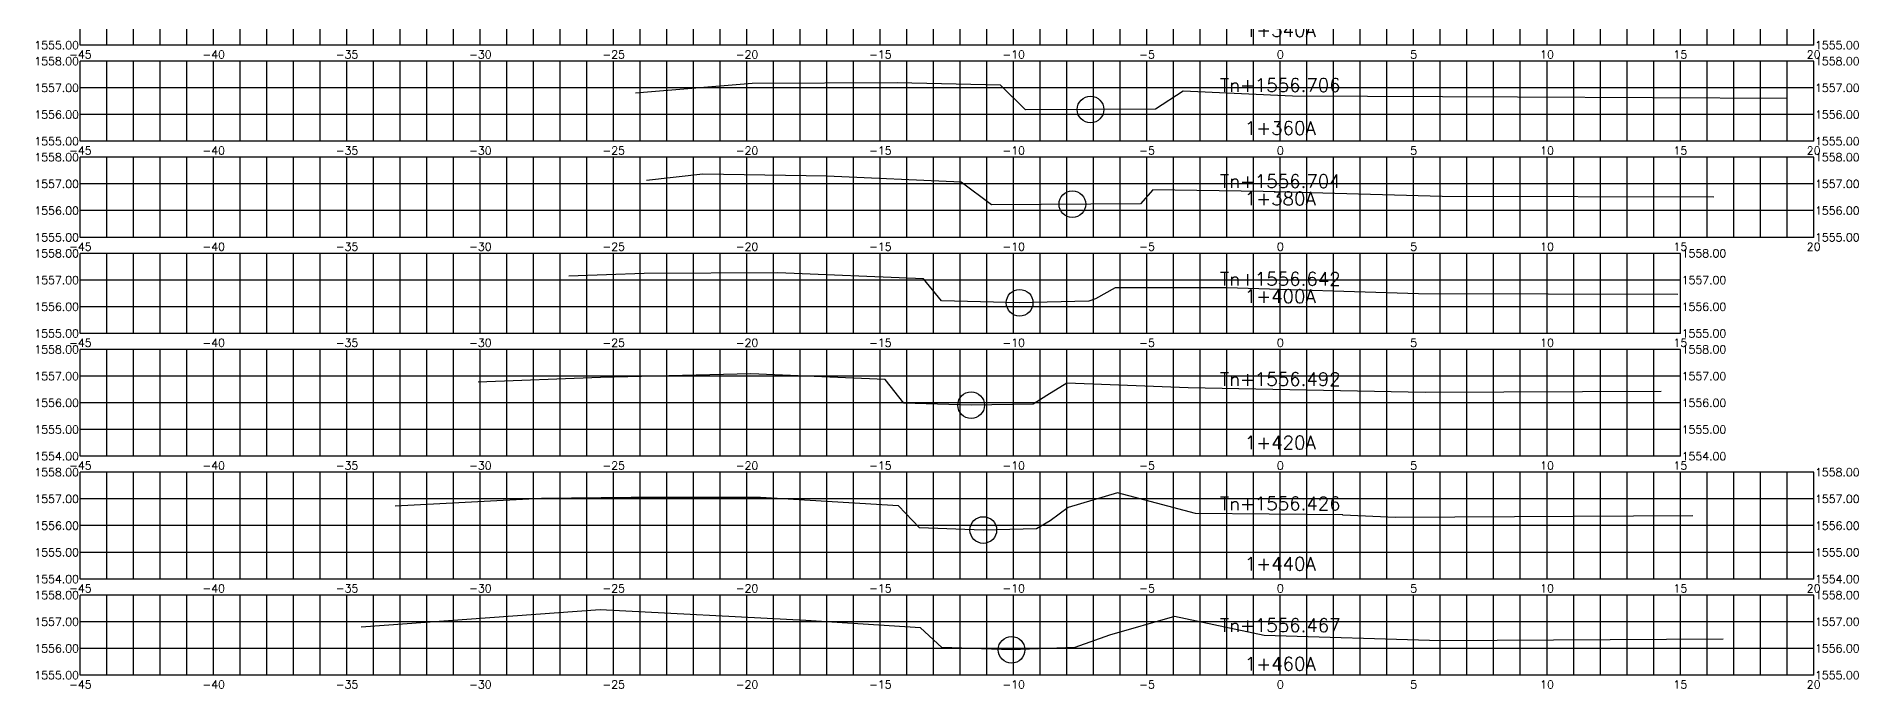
# Model space of a CAD drawing. Header units: millimetres. Extents: x 785301 to 786252, y 2209397 to 2211121.
# Drawn here: x 785822 to 785890.3, y 2211049.7 to 2211074.2 of the extents above; entities that cross this region are included whole.
import ezdxf
from ezdxf.enums import TextEntityAlignment as Align

# ---------------------------------------------------------------- set-up
doc = ezdxf.new("R2010")
doc.units = ezdxf.units.MM
doc.layers.add('RETICULA', color=2, linetype='Continuous')
doc.layers.add('TN', color=3, linetype='Continuous')
doc.styles.add('ROMANS', font='ROMANS.shx', dxfattribs={"width": 0.75})

# ---------------------------------------------------------------- blocks, each defined once
blk = doc.blocks.new('1-340A')
at = {"layer": 'RETICULA', "color": 2}
for p, q in [((20, 1558), (-45, 1558)), ((-45, 1555), (-45, 1558)), ((-44, 1555), (-44, 1558)), ((-43, 1555), (-43, 1558)), ((-42, 1555), (-42, 1558)), ((-41, 1555), (-41, 1558)), ((-40, 1555), (-40, 1558)), ((-40, 1555), (-40, 1558)), ((-39, 1555), (-39, 1558)), ((-38, 1555), (-38, 1558)), ((-37, 1555), (-37, 1558)), ((-36, 1555), (-36, 1558)), ((-35, 1555), (-35, 1558)), ((-35, 1555), (-35, 1558)), ((-34, 1555), (-34, 1558)), ((-33, 1555), (-33, 1558)), ((-32, 1555), (-32, 1558)), ((-31, 1555), (-31, 1558)), ((-30, 1555), (-30, 1558)), ((-30, 1555), (-30, 1558)), ((-29, 1555), (-29, 1558)), ((-28, 1555), (-28, 1558)), ((-27, 1555), (-27, 1558)), ((-26, 1555), (-26, 1558)), ((-25, 1555), (-25, 1558)), ((-25, 1555), (-25, 1558)), ((-24, 1555), (-24, 1558)), ((-23, 1555), (-23, 1558)), ((-22, 1555), (-22, 1558)), ((-21, 1555), (-21, 1558)), ((-20, 1555), (-20, 1558)), ((-20, 1555), (-20, 1558)), ((-19, 1555), (-19, 1558)), ((-18, 1555), (-18, 1558)), ((-17, 1555), (-17, 1558)), ((-16, 1555), (-16, 1558)), ((-15, 1555), (-15, 1558)), ((-15, 1555), (-15, 1558)), ((-14, 1555), (-14, 1558)), ((-13, 1555), (-13, 1558)), ((-12, 1555), (-12, 1558)), ((-11, 1555), (-11, 1558)), ((-10, 1555), (-10, 1558)), ((-10, 1555), (-10, 1558)), ((-9, 1555), (-9, 1558)), ((-8, 1555), (-8, 1558)), ((-7, 1555), (-7, 1558)), ((-6, 1555), (-6, 1558)), ((-5, 1555), (-5, 1558)), ((-5, 1555), (-5, 1558)), ((-4, 1555), (-4, 1558)), ((-3, 1555), (-3, 1558)), ((-2, 1555), (-2, 1558)), ((-1, 1555), (-1, 1558)), ((0, 1555), (0, 1558)), ((0, 1555), (0, 1558)), ((1, 1555), (1, 1558)), ((2, 1555), (2, 1558)), ((3, 1555), (3, 1558)), ((4, 1555), (4, 1558)), ((5, 1555), (5, 1558)), ((5, 1555), (5, 1558)), ((6, 1555), (6, 1558)), ((7, 1555), (7, 1558)), ((8, 1555), (8, 1558)), ((9, 1555), (9, 1558)), ((10, 1555), (10, 1558)), ((10, 1555), (10, 1558)), ((11, 1555), (11, 1558)), ((12, 1555), (12, 1558)), ((13, 1555), (13, 1558)), ((14, 1555), (14, 1558)), ((15, 1555), (15, 1558)), ((15, 1555), (15, 1558)), ((16, 1555), (16, 1558)), ((17, 1555), (17, 1558)), ((18, 1555), (18, 1558)), ((19, 1555), (19, 1558)), ((20, 1555), (20, 1558)), ((20, 1557), (-45, 1557)), ((20, 1556), (-45, 1556)), ((20, 1555), (-45, 1555))]:
    blk.add_line(p, q, dxfattribs=at)
at = {"layer": 'TN', "color": 4}
blk.add_lwpolyline([(19.884, 1556.649), (10.333, 1556.688), (3.158, 1556.718), (-2.917, 1556.865), (-3.842, 1556.419), (-4.231, 1556.23), (-8.733, 1556.233), (-9.634, 1557.068), (-13.265, 1557.184), (-18.806, 1557.115), (-23.022, 1556.771)], dxfattribs=at)
at = {"layer": 'TN'}
blk.add_circle((-6.482, 1556.231), 0.5, dxfattribs=at)
at = {"layer": 'RETICULA', "color": 6, "style": 'ROMANS'}
for s, p in [('1558.00', (-45.05, 1558)), ('1557.00', (-45.05, 1557)), ('1556.00', (-45.05, 1556)), ('1555.00', (-45.05, 1555))]:
    blk.add_text(s, height=0.3, dxfattribs=at).set_placement(p, align=Align.MIDDLE_RIGHT)
for s, p in [('1558.00', (20.05, 1558)), ('1557.00', (20.05, 1557)), ('1556.00', (20.05, 1556)), ('1555.00', (20.05, 1555))]:
    blk.add_text(s, height=0.3, dxfattribs=at).set_placement(p, align=Align.MIDDLE_LEFT)
for s, p in [('-45', (-45, 1554.8)), ('-40', (-40, 1554.8)), ('-35', (-35, 1554.8)), ('-30', (-30, 1554.8)), ('-25', (-25, 1554.8)), ('-20', (-20, 1554.8)), ('-15', (-15, 1554.8)), ('-10', (-10, 1554.8)), ('-5', (-5, 1554.8)), ('0', (0, 1554.8)), ('5', (5, 1554.8)), ('10', (10, 1554.8)), ('15', (15, 1554.8)), ('20', (20, 1554.8))]:
    blk.add_text(s, height=0.3, dxfattribs=at).set_placement(p, align=Align.TOP_CENTER)
at = {"layer": 'TN', "color": 7, "style": 'ROMANS'}
blk.add_text('Tn+1556.794', height=0.5, dxfattribs=at).set_placement((0, 1556.794), align=Align.BOTTOM_CENTER)
blk.add_text('1+340A', height=0.5, dxfattribs=at).set_placement((0, 1555.817), align=Align.TOP_CENTER)
blk = doc.blocks.new('1-360A')
at = {"layer": 'RETICULA', "color": 2}
for p, q in [((20, 1558), (-45, 1558)), ((-45, 1555), (-45, 1558)), ((-44, 1555), (-44, 1558)), ((-43, 1555), (-43, 1558)), ((-42, 1555), (-42, 1558)), ((-41, 1555), (-41, 1558)), ((-40, 1555), (-40, 1558)), ((-40, 1555), (-40, 1558)), ((-39, 1555), (-39, 1558)), ((-38, 1555), (-38, 1558)), ((-37, 1555), (-37, 1558)), ((-36, 1555), (-36, 1558)), ((-35, 1555), (-35, 1558)), ((-35, 1555), (-35, 1558)), ((-34, 1555), (-34, 1558)), ((-33, 1555), (-33, 1558)), ((-32, 1555), (-32, 1558)), ((-31, 1555), (-31, 1558)), ((-30, 1555), (-30, 1558)), ((-30, 1555), (-30, 1558)), ((-29, 1555), (-29, 1558)), ((-28, 1555), (-28, 1558)), ((-27, 1555), (-27, 1558)), ((-26, 1555), (-26, 1558)), ((-25, 1555), (-25, 1558)), ((-25, 1555), (-25, 1558)), ((-24, 1555), (-24, 1558)), ((-23, 1555), (-23, 1558)), ((-22, 1555), (-22, 1558)), ((-21, 1555), (-21, 1558)), ((-20, 1555), (-20, 1558)), ((-20, 1555), (-20, 1558)), ((-19, 1555), (-19, 1558)), ((-18, 1555), (-18, 1558)), ((-17, 1555), (-17, 1558)), ((-16, 1555), (-16, 1558)), ((-15, 1555), (-15, 1558)), ((-15, 1555), (-15, 1558)), ((-14, 1555), (-14, 1558)), ((-13, 1555), (-13, 1558)), ((-12, 1555), (-12, 1558)), ((-11, 1555), (-11, 1558)), ((-10, 1555), (-10, 1558)), ((-10, 1555), (-10, 1558)), ((-9, 1555), (-9, 1558)), ((-8, 1555), (-8, 1558)), ((-7, 1555), (-7, 1558)), ((-6, 1555), (-6, 1558)), ((-5, 1555), (-5, 1558)), ((-5, 1555), (-5, 1558)), ((-4, 1555), (-4, 1558)), ((-3, 1555), (-3, 1558)), ((-2, 1555), (-2, 1558)), ((-1, 1555), (-1, 1558)), ((0, 1555), (0, 1558)), ((0, 1555), (0, 1558)), ((1, 1555), (1, 1558)), ((2, 1555), (2, 1558)), ((3, 1555), (3, 1558)), ((4, 1555), (4, 1558)), ((5, 1555), (5, 1558)), ((5, 1555), (5, 1558)), ((6, 1555), (6, 1558)), ((7, 1555), (7, 1558)), ((8, 1555), (8, 1558)), ((9, 1555), (9, 1558)), ((10, 1555), (10, 1558)), ((10, 1555), (10, 1558)), ((11, 1555), (11, 1558)), ((12, 1555), (12, 1558)), ((13, 1555), (13, 1558)), ((14, 1555), (14, 1558)), ((15, 1555), (15, 1558)), ((15, 1555), (15, 1558)), ((16, 1555), (16, 1558)), ((17, 1555), (17, 1558)), ((18, 1555), (18, 1558)), ((19, 1555), (19, 1558)), ((20, 1555), (20, 1558)), ((20, 1557), (-45, 1557)), ((20, 1556), (-45, 1556)), ((20, 1555), (-45, 1555))]:
    blk.add_line(p, q, dxfattribs=at)
at = {"layer": 'TN', "color": 4}
blk.add_lwpolyline([(19.02, 1556.599), (8.89, 1556.653), (0.461, 1556.684), (-3.648, 1556.88), (-4.676, 1556.197), (-9.556, 1556.18), (-10.488, 1557.097), (-14.368, 1557.194), (-19.806, 1557.163), (-24.178, 1556.799)], dxfattribs=at)
at = {"layer": 'TN'}
blk.add_circle((-7.116, 1556.189), 0.5, dxfattribs=at)
at = {"layer": 'RETICULA', "color": 6, "style": 'ROMANS'}
for s, p in [('1558.00', (-45.05, 1558)), ('1557.00', (-45.05, 1557)), ('1556.00', (-45.05, 1556)), ('1555.00', (-45.05, 1555))]:
    blk.add_text(s, height=0.3, dxfattribs=at).set_placement(p, align=Align.MIDDLE_RIGHT)
for s, p in [('1558.00', (20.05, 1558)), ('1557.00', (20.05, 1557)), ('1556.00', (20.05, 1556)), ('1555.00', (20.05, 1555))]:
    blk.add_text(s, height=0.3, dxfattribs=at).set_placement(p, align=Align.MIDDLE_LEFT)
for s, p in [('-45', (-45, 1554.8)), ('-40', (-40, 1554.8)), ('-35', (-35, 1554.8)), ('-30', (-30, 1554.8)), ('-25', (-25, 1554.8)), ('-20', (-20, 1554.8)), ('-15', (-15, 1554.8)), ('-10', (-10, 1554.8)), ('-5', (-5, 1554.8)), ('0', (0, 1554.8)), ('5', (5, 1554.8)), ('10', (10, 1554.8)), ('15', (15, 1554.8)), ('20', (20, 1554.8))]:
    blk.add_text(s, height=0.3, dxfattribs=at).set_placement(p, align=Align.TOP_CENTER)
at = {"layer": 'TN', "color": 7, "style": 'ROMANS'}
blk.add_text('Tn+1556.706', height=0.5, dxfattribs=at).set_placement((0, 1556.706), align=Align.BOTTOM_CENTER)
blk.add_text('1+360A', height=0.5, dxfattribs=at).set_placement((0, 1555.745), align=Align.TOP_CENTER)
blk = doc.blocks.new('1-380A')
at = {"layer": 'RETICULA', "color": 2}
for p, q in [((20, 1558), (-45, 1558)), ((-45, 1555), (-45, 1558)), ((-44, 1555), (-44, 1558)), ((-43, 1555), (-43, 1558)), ((-42, 1555), (-42, 1558)), ((-41, 1555), (-41, 1558)), ((-40, 1555), (-40, 1558)), ((-40, 1555), (-40, 1558)), ((-39, 1555), (-39, 1558)), ((-38, 1555), (-38, 1558)), ((-37, 1555), (-37, 1558)), ((-36, 1555), (-36, 1558)), ((-35, 1555), (-35, 1558)), ((-35, 1555), (-35, 1558)), ((-34, 1555), (-34, 1558)), ((-33, 1555), (-33, 1558)), ((-32, 1555), (-32, 1558)), ((-31, 1555), (-31, 1558)), ((-30, 1555), (-30, 1558)), ((-30, 1555), (-30, 1558)), ((-29, 1555), (-29, 1558)), ((-28, 1555), (-28, 1558)), ((-27, 1555), (-27, 1558)), ((-26, 1555), (-26, 1558)), ((-25, 1555), (-25, 1558)), ((-25, 1555), (-25, 1558)), ((-24, 1555), (-24, 1558)), ((-23, 1555), (-23, 1558)), ((-22, 1555), (-22, 1558)), ((-21, 1555), (-21, 1558)), ((-20, 1555), (-20, 1558)), ((-20, 1555), (-20, 1558)), ((-19, 1555), (-19, 1558)), ((-18, 1555), (-18, 1558)), ((-17, 1555), (-17, 1558)), ((-16, 1555), (-16, 1558)), ((-15, 1555), (-15, 1558)), ((-15, 1555), (-15, 1558)), ((-14, 1555), (-14, 1558)), ((-13, 1555), (-13, 1558)), ((-12, 1555), (-12, 1558)), ((-11, 1555), (-11, 1558)), ((-10, 1555), (-10, 1558)), ((-10, 1555), (-10, 1558)), ((-9, 1555), (-9, 1558)), ((-8, 1555), (-8, 1558)), ((-7, 1555), (-7, 1558)), ((-6, 1555), (-6, 1558)), ((-5, 1555), (-5, 1558)), ((-5, 1555), (-5, 1558)), ((-4, 1555), (-4, 1558)), ((-3, 1555), (-3, 1558)), ((-2, 1555), (-2, 1558)), ((-1, 1555), (-1, 1558)), ((0, 1555), (0, 1558)), ((0, 1555), (0, 1558)), ((1, 1555), (1, 1558)), ((2, 1555), (2, 1558)), ((3, 1555), (3, 1558)), ((4, 1555), (4, 1558)), ((5, 1555), (5, 1558)), ((5, 1555), (5, 1558)), ((6, 1555), (6, 1558)), ((7, 1555), (7, 1558)), ((8, 1555), (8, 1558)), ((9, 1555), (9, 1558)), ((10, 1555), (10, 1558)), ((10, 1555), (10, 1558)), ((11, 1555), (11, 1558)), ((12, 1555), (12, 1558)), ((13, 1555), (13, 1558)), ((14, 1555), (14, 1558)), ((15, 1555), (15, 1558)), ((15, 1555), (15, 1558)), ((16, 1555), (16, 1558)), ((17, 1555), (17, 1558)), ((18, 1555), (18, 1558)), ((19, 1555), (19, 1558)), ((20, 1555), (20, 1558)), ((20, 1557), (-45, 1557)), ((20, 1556), (-45, 1556)), ((20, 1555), (-45, 1555))]:
    blk.add_line(p, q, dxfattribs=at)
at = {"layer": 'TN', "color": 4}
blk.add_lwpolyline([(16.254, 1556.503), (6.075, 1556.53), (-0.646, 1556.723), (-4.786, 1556.785), (-5.245, 1556.259), (-10.825, 1556.224), (-11.964, 1557.065), (-17.011, 1557.298), (-21.653, 1557.371), (-23.765, 1557.131)], dxfattribs=at)
at = {"layer": 'TN'}
blk.add_circle((-7.799, 1556.243), 0.5, dxfattribs=at)
at = {"layer": 'RETICULA', "color": 6, "style": 'ROMANS'}
for s, p in [('1558.00', (-45.05, 1558)), ('1557.00', (-45.05, 1557)), ('1556.00', (-45.05, 1556)), ('1555.00', (-45.05, 1555))]:
    blk.add_text(s, height=0.3, dxfattribs=at).set_placement(p, align=Align.MIDDLE_RIGHT)
for s, p in [('1558.00', (20.05, 1558)), ('1557.00', (20.05, 1557)), ('1556.00', (20.05, 1556)), ('1555.00', (20.05, 1555))]:
    blk.add_text(s, height=0.3, dxfattribs=at).set_placement(p, align=Align.MIDDLE_LEFT)
for s, p in [('-45', (-45, 1554.8)), ('-40', (-40, 1554.8)), ('-35', (-35, 1554.8)), ('-30', (-30, 1554.8)), ('-25', (-25, 1554.8)), ('-20', (-20, 1554.8)), ('-15', (-15, 1554.8)), ('-10', (-10, 1554.8)), ('-5', (-5, 1554.8)), ('0', (0, 1554.8)), ('5', (5, 1554.8)), ('10', (10, 1554.8)), ('15', (15, 1554.8)), ('20', (20, 1554.8))]:
    blk.add_text(s, height=0.3, dxfattribs=at).set_placement(p, align=Align.TOP_CENTER)
at = {"layer": 'TN', "color": 7, "style": 'ROMANS'}
blk.add_text('Tn+1556.704', height=0.5, dxfattribs=at).set_placement((0, 1556.704), align=Align.BOTTOM_CENTER)
blk.add_text('1+380A', height=0.5, dxfattribs=at).set_placement((0, 1556.704), align=Align.TOP_CENTER)
blk = doc.blocks.new('1-400A')
at = {"layer": 'RETICULA', "color": 2}
for p, q in [((15, 1558), (-45, 1558)), ((-45, 1555), (-45, 1558)), ((-44, 1555), (-44, 1558)), ((-43, 1555), (-43, 1558)), ((-42, 1555), (-42, 1558)), ((-41, 1555), (-41, 1558)), ((-40, 1555), (-40, 1558)), ((-40, 1555), (-40, 1558)), ((-39, 1555), (-39, 1558)), ((-38, 1555), (-38, 1558)), ((-37, 1555), (-37, 1558)), ((-36, 1555), (-36, 1558)), ((-35, 1555), (-35, 1558)), ((-35, 1555), (-35, 1558)), ((-34, 1555), (-34, 1558)), ((-33, 1555), (-33, 1558)), ((-32, 1555), (-32, 1558)), ((-31, 1555), (-31, 1558)), ((-30, 1555), (-30, 1558)), ((-30, 1555), (-30, 1558)), ((-29, 1555), (-29, 1558)), ((-28, 1555), (-28, 1558)), ((-27, 1555), (-27, 1558)), ((-26, 1555), (-26, 1558)), ((-25, 1555), (-25, 1558)), ((-25, 1555), (-25, 1558)), ((-24, 1555), (-24, 1558)), ((-23, 1555), (-23, 1558)), ((-22, 1555), (-22, 1558)), ((-21, 1555), (-21, 1558)), ((-20, 1555), (-20, 1558)), ((-20, 1555), (-20, 1558)), ((-19, 1555), (-19, 1558)), ((-18, 1555), (-18, 1558)), ((-17, 1555), (-17, 1558)), ((-16, 1555), (-16, 1558)), ((-15, 1555), (-15, 1558)), ((-15, 1555), (-15, 1558)), ((-14, 1555), (-14, 1558)), ((-13, 1555), (-13, 1558)), ((-12, 1555), (-12, 1558)), ((-11, 1555), (-11, 1558)), ((-10, 1555), (-10, 1558)), ((-10, 1555), (-10, 1558)), ((-9, 1555), (-9, 1558)), ((-8, 1555), (-8, 1558)), ((-7, 1555), (-7, 1558)), ((-6, 1555), (-6, 1558)), ((-5, 1555), (-5, 1558)), ((-5, 1555), (-5, 1558)), ((-4, 1555), (-4, 1558)), ((-3, 1555), (-3, 1558)), ((-2, 1555), (-2, 1558)), ((-1, 1555), (-1, 1558)), ((0, 1555), (0, 1558)), ((0, 1555), (0, 1558)), ((1, 1555), (1, 1558)), ((2, 1555), (2, 1558)), ((3, 1555), (3, 1558)), ((4, 1555), (4, 1558)), ((5, 1555), (5, 1558)), ((5, 1555), (5, 1558)), ((6, 1555), (6, 1558)), ((7, 1555), (7, 1558)), ((8, 1555), (8, 1558)), ((9, 1555), (9, 1558)), ((10, 1555), (10, 1558)), ((10, 1555), (10, 1558)), ((11, 1555), (11, 1558)), ((12, 1555), (12, 1558)), ((13, 1555), (13, 1558)), ((14, 1555), (14, 1558)), ((15, 1555), (15, 1558)), ((15, 1557), (-45, 1557)), ((15, 1556), (-45, 1556)), ((15, 1555), (-45, 1555))]:
    blk.add_line(p, q, dxfattribs=at)
at = {"layer": 'TN', "color": 4}
blk.add_lwpolyline([(14.907, 1556.462), (5.181, 1556.479), (-2.005, 1556.705), (-6.196, 1556.708), (-6.926, 1556.296), (-7.185, 1556.204), (-9.776, 1556.15), (-12.706, 1556.225), (-13.378, 1557.05), (-18.848, 1557.269), (-23.859, 1557.247), (-26.682, 1557.151)], dxfattribs=at)
at = {"layer": 'TN'}
blk.add_circle((-9.776, 1556.15), 0.5, dxfattribs=at)
at = {"layer": 'RETICULA', "color": 6, "style": 'ROMANS'}
for s, p in [('1558.00', (-45.05, 1558)), ('1557.00', (-45.05, 1557)), ('1556.00', (-45.05, 1556)), ('1555.00', (-45.05, 1555))]:
    blk.add_text(s, height=0.3, dxfattribs=at).set_placement(p, align=Align.MIDDLE_RIGHT)
for s, p in [('1558.00', (15.05, 1558)), ('1557.00', (15.05, 1557)), ('1556.00', (15.05, 1556)), ('1555.00', (15.05, 1555))]:
    blk.add_text(s, height=0.3, dxfattribs=at).set_placement(p, align=Align.MIDDLE_LEFT)
for s, p in [('-45', (-45, 1554.8)), ('-40', (-40, 1554.8)), ('-35', (-35, 1554.8)), ('-30', (-30, 1554.8)), ('-25', (-25, 1554.8)), ('-20', (-20, 1554.8)), ('-15', (-15, 1554.8)), ('-10', (-10, 1554.8)), ('-5', (-5, 1554.8)), ('0', (0, 1554.8)), ('5', (5, 1554.8)), ('10', (10, 1554.8)), ('15', (15, 1554.8))]:
    blk.add_text(s, height=0.3, dxfattribs=at).set_placement(p, align=Align.TOP_CENTER)
at = {"layer": 'TN', "color": 7, "style": 'ROMANS'}
blk.add_text('Tn+1556.642', height=0.5, dxfattribs=at).set_placement((0, 1556.642), align=Align.BOTTOM_CENTER)
blk.add_text('1+400A', height=0.5, dxfattribs=at).set_placement((0, 1556.642), align=Align.TOP_CENTER)
blk = doc.blocks.new('1-420A')
at = {"layer": 'RETICULA', "color": 2}
for p, q in [((15, 1558), (-45, 1558)), ((-45, 1554), (-45, 1558)), ((-44, 1554), (-44, 1558)), ((-43, 1554), (-43, 1558)), ((-42, 1554), (-42, 1558)), ((-41, 1554), (-41, 1558)), ((-40, 1554), (-40, 1558)), ((-40, 1554), (-40, 1558)), ((-39, 1554), (-39, 1558)), ((-38, 1554), (-38, 1558)), ((-37, 1554), (-37, 1558)), ((-36, 1554), (-36, 1558)), ((-35, 1554), (-35, 1558)), ((-35, 1554), (-35, 1558)), ((-34, 1554), (-34, 1558)), ((-33, 1554), (-33, 1558)), ((-32, 1554), (-32, 1558)), ((-31, 1554), (-31, 1558)), ((-30, 1554), (-30, 1558)), ((-30, 1554), (-30, 1558)), ((-29, 1554), (-29, 1558)), ((-28, 1554), (-28, 1558)), ((-27, 1554), (-27, 1558)), ((-26, 1554), (-26, 1558)), ((-25, 1554), (-25, 1558)), ((-25, 1554), (-25, 1558)), ((-24, 1554), (-24, 1558)), ((-23, 1554), (-23, 1558)), ((-22, 1554), (-22, 1558)), ((-21, 1554), (-21, 1558)), ((-20, 1554), (-20, 1558)), ((-20, 1554), (-20, 1558)), ((-19, 1554), (-19, 1558)), ((-18, 1554), (-18, 1558)), ((-17, 1554), (-17, 1558)), ((-16, 1554), (-16, 1558)), ((-15, 1554), (-15, 1558)), ((-15, 1554), (-15, 1558)), ((-14, 1554), (-14, 1558)), ((-13, 1554), (-13, 1558)), ((-12, 1554), (-12, 1558)), ((-11, 1554), (-11, 1558)), ((-10, 1554), (-10, 1558)), ((-10, 1554), (-10, 1558)), ((-9, 1554), (-9, 1558)), ((-8, 1554), (-8, 1558)), ((-7, 1554), (-7, 1558)), ((-6, 1554), (-6, 1558)), ((-5, 1554), (-5, 1558)), ((-5, 1554), (-5, 1558)), ((-4, 1554), (-4, 1558)), ((-3, 1554), (-3, 1558)), ((-2, 1554), (-2, 1558)), ((-1, 1554), (-1, 1558)), ((0, 1554), (0, 1558)), ((0, 1554), (0, 1558)), ((1, 1554), (1, 1558)), ((2, 1554), (2, 1558)), ((3, 1554), (3, 1558)), ((4, 1554), (4, 1558)), ((5, 1554), (5, 1558)), ((5, 1554), (5, 1558)), ((6, 1554), (6, 1558)), ((7, 1554), (7, 1558)), ((8, 1554), (8, 1558)), ((9, 1554), (9, 1558)), ((10, 1554), (10, 1558)), ((10, 1554), (10, 1558)), ((11, 1554), (11, 1558)), ((12, 1554), (12, 1558)), ((13, 1554), (13, 1558)), ((14, 1554), (14, 1558)), ((15, 1554), (15, 1558)), ((15, 1557), (-45, 1557)), ((15, 1556), (-45, 1556)), ((15, 1555), (-45, 1555)), ((15, 1554), (-45, 1554))]:
    blk.add_line(p, q, dxfattribs=at)
at = {"layer": 'TN', "color": 4}
blk.add_lwpolyline([(14.283, 1556.426), (5.427, 1556.387), (-3.462, 1556.559), (-8.007, 1556.736), (-8.758, 1556.272), (-9.269, 1555.952), (-11.596, 1555.913), (-14.112, 1555.985), (-14.814, 1556.871), (-19.855, 1557.089), (-25.493, 1556.952), (-30.086, 1556.779)], dxfattribs=at)
at = {"layer": 'TN'}
blk.add_circle((-11.596, 1555.913), 0.5, dxfattribs=at)
at = {"layer": 'RETICULA', "color": 6, "style": 'ROMANS'}
for s, p in [('1558.00', (-45.05, 1558)), ('1557.00', (-45.05, 1557)), ('1556.00', (-45.05, 1556)), ('1555.00', (-45.05, 1555)), ('1554.00', (-45.05, 1554))]:
    blk.add_text(s, height=0.3, dxfattribs=at).set_placement(p, align=Align.MIDDLE_RIGHT)
for s, p in [('1558.00', (15.05, 1558)), ('1557.00', (15.05, 1557)), ('1556.00', (15.05, 1556)), ('1555.00', (15.05, 1555)), ('1554.00', (15.05, 1554))]:
    blk.add_text(s, height=0.3, dxfattribs=at).set_placement(p, align=Align.MIDDLE_LEFT)
for s, p in [('-45', (-45, 1553.8)), ('-40', (-40, 1553.8)), ('-35', (-35, 1553.8)), ('-30', (-30, 1553.8)), ('-25', (-25, 1553.8)), ('-20', (-20, 1553.8)), ('-15', (-15, 1553.8)), ('-10', (-10, 1553.8)), ('-5', (-5, 1553.8)), ('0', (0, 1553.8)), ('5', (5, 1553.8)), ('10', (10, 1553.8)), ('15', (15, 1553.8))]:
    blk.add_text(s, height=0.3, dxfattribs=at).set_placement(p, align=Align.TOP_CENTER)
at = {"layer": 'TN', "color": 7, "style": 'ROMANS'}
blk.add_text('Tn+1556.492', height=0.5, dxfattribs=at).set_placement((0, 1556.492), align=Align.BOTTOM_CENTER)
blk.add_text('1+420A', height=0.5, dxfattribs=at).set_placement((0, 1554.76), align=Align.TOP_CENTER)
blk = doc.blocks.new('1-440A')
at = {"layer": 'RETICULA', "color": 2}
for p, q in [((20, 1558), (-45, 1558)), ((-45, 1554), (-45, 1558)), ((-44, 1554), (-44, 1558)), ((-43, 1554), (-43, 1558)), ((-42, 1554), (-42, 1558)), ((-41, 1554), (-41, 1558)), ((-40, 1554), (-40, 1558)), ((-40, 1554), (-40, 1558)), ((-39, 1554), (-39, 1558)), ((-38, 1554), (-38, 1558)), ((-37, 1554), (-37, 1558)), ((-36, 1554), (-36, 1558)), ((-35, 1554), (-35, 1558)), ((-35, 1554), (-35, 1558)), ((-34, 1554), (-34, 1558)), ((-33, 1554), (-33, 1558)), ((-32, 1554), (-32, 1558)), ((-31, 1554), (-31, 1558)), ((-30, 1554), (-30, 1558)), ((-30, 1554), (-30, 1558)), ((-29, 1554), (-29, 1558)), ((-28, 1554), (-28, 1558)), ((-27, 1554), (-27, 1558)), ((-26, 1554), (-26, 1558)), ((-25, 1554), (-25, 1558)), ((-25, 1554), (-25, 1558)), ((-24, 1554), (-24, 1558)), ((-23, 1554), (-23, 1558)), ((-22, 1554), (-22, 1558)), ((-21, 1554), (-21, 1558)), ((-20, 1554), (-20, 1558)), ((-20, 1554), (-20, 1558)), ((-19, 1554), (-19, 1558)), ((-18, 1554), (-18, 1558)), ((-17, 1554), (-17, 1558)), ((-16, 1554), (-16, 1558)), ((-15, 1554), (-15, 1558)), ((-15, 1554), (-15, 1558)), ((-14, 1554), (-14, 1558)), ((-13, 1554), (-13, 1558)), ((-12, 1554), (-12, 1558)), ((-11, 1554), (-11, 1558)), ((-10, 1554), (-10, 1558)), ((-10, 1554), (-10, 1558)), ((-9, 1554), (-9, 1558)), ((-8, 1554), (-8, 1558)), ((-7, 1554), (-7, 1558)), ((-6, 1554), (-6, 1558)), ((-5, 1554), (-5, 1558)), ((-5, 1554), (-5, 1558)), ((-4, 1554), (-4, 1558)), ((-3, 1554), (-3, 1558)), ((-2, 1554), (-2, 1558)), ((-1, 1554), (-1, 1558)), ((0, 1554), (0, 1558)), ((0, 1554), (0, 1558)), ((1, 1554), (1, 1558)), ((2, 1554), (2, 1558)), ((3, 1554), (3, 1558)), ((4, 1554), (4, 1558)), ((5, 1554), (5, 1558)), ((5, 1554), (5, 1558)), ((6, 1554), (6, 1558)), ((7, 1554), (7, 1558)), ((8, 1554), (8, 1558)), ((9, 1554), (9, 1558)), ((10, 1554), (10, 1558)), ((10, 1554), (10, 1558)), ((11, 1554), (11, 1558)), ((12, 1554), (12, 1558)), ((13, 1554), (13, 1558)), ((14, 1554), (14, 1558)), ((15, 1554), (15, 1558)), ((15, 1554), (15, 1558)), ((16, 1554), (16, 1558)), ((17, 1554), (17, 1558)), ((18, 1554), (18, 1558)), ((19, 1554), (19, 1558)), ((20, 1554), (20, 1558)), ((20, 1557), (-45, 1557)), ((20, 1556), (-45, 1556)), ((20, 1555), (-45, 1555)), ((20, 1554), (-45, 1554))]:
    blk.add_line(p, q, dxfattribs=at)
at = {"layer": 'TN', "color": 4}
blk.add_lwpolyline([(15.47, 1556.374), (4.314, 1556.31), (2.348, 1556.398), (2.348, 1556.403), (-3.187, 1556.457), (-6.107, 1557.23), (-7.95, 1556.675), (-8.631, 1556.176), (-9.138, 1555.886), (-11.138, 1555.837), (-13.531, 1555.914), (-14.324, 1556.742), (-19.499, 1557.052), (-24.338, 1557.056), (-27.701, 1557.016), (-33.196, 1556.725)], dxfattribs=at)
at = {"layer": 'TN'}
blk.add_circle((-11.138, 1555.837), 0.5, dxfattribs=at)
at = {"layer": 'RETICULA', "color": 6, "style": 'ROMANS'}
for s, p in [('1558.00', (-45.05, 1558)), ('1557.00', (-45.05, 1557)), ('1556.00', (-45.05, 1556)), ('1555.00', (-45.05, 1555)), ('1554.00', (-45.05, 1554))]:
    blk.add_text(s, height=0.3, dxfattribs=at).set_placement(p, align=Align.MIDDLE_RIGHT)
for s, p in [('1558.00', (20.05, 1558)), ('1557.00', (20.05, 1557)), ('1556.00', (20.05, 1556)), ('1555.00', (20.05, 1555)), ('1554.00', (20.05, 1554))]:
    blk.add_text(s, height=0.3, dxfattribs=at).set_placement(p, align=Align.MIDDLE_LEFT)
for s, p in [('-45', (-45, 1553.8)), ('-40', (-40, 1553.8)), ('-35', (-35, 1553.8)), ('-30', (-30, 1553.8)), ('-25', (-25, 1553.8)), ('-20', (-20, 1553.8)), ('-15', (-15, 1553.8)), ('-10', (-10, 1553.8)), ('-5', (-5, 1553.8)), ('0', (0, 1553.8)), ('5', (5, 1553.8)), ('10', (10, 1553.8)), ('15', (15, 1553.8)), ('20', (20, 1553.8))]:
    blk.add_text(s, height=0.3, dxfattribs=at).set_placement(p, align=Align.TOP_CENTER)
at = {"layer": 'TN', "color": 7, "style": 'ROMANS'}
blk.add_text('Tn+1556.426', height=0.5, dxfattribs=at).set_placement((0, 1556.426), align=Align.BOTTOM_CENTER)
blk.add_text('1+440A', height=0.5, dxfattribs=at).set_placement((0, 1554.825), align=Align.TOP_CENTER)
blk = doc.blocks.new('1-460A')
at = {"layer": 'RETICULA', "color": 2}
for p, q in [((20, 1558), (-45, 1558)), ((-45, 1555), (-45, 1558)), ((-44, 1555), (-44, 1558)), ((-43, 1555), (-43, 1558)), ((-42, 1555), (-42, 1558)), ((-41, 1555), (-41, 1558)), ((-40, 1555), (-40, 1558)), ((-40, 1555), (-40, 1558)), ((-39, 1555), (-39, 1558)), ((-38, 1555), (-38, 1558)), ((-37, 1555), (-37, 1558)), ((-36, 1555), (-36, 1558)), ((-35, 1555), (-35, 1558)), ((-35, 1555), (-35, 1558)), ((-34, 1555), (-34, 1558)), ((-33, 1555), (-33, 1558)), ((-32, 1555), (-32, 1558)), ((-31, 1555), (-31, 1558)), ((-30, 1555), (-30, 1558)), ((-30, 1555), (-30, 1558)), ((-29, 1555), (-29, 1558)), ((-28, 1555), (-28, 1558)), ((-27, 1555), (-27, 1558)), ((-26, 1555), (-26, 1558)), ((-25, 1555), (-25, 1558)), ((-25, 1555), (-25, 1558)), ((-24, 1555), (-24, 1558)), ((-23, 1555), (-23, 1558)), ((-22, 1555), (-22, 1558)), ((-21, 1555), (-21, 1558)), ((-20, 1555), (-20, 1558)), ((-20, 1555), (-20, 1558)), ((-19, 1555), (-19, 1558)), ((-18, 1555), (-18, 1558)), ((-17, 1555), (-17, 1558)), ((-16, 1555), (-16, 1558)), ((-15, 1555), (-15, 1558)), ((-15, 1555), (-15, 1558)), ((-14, 1555), (-14, 1558)), ((-13, 1555), (-13, 1558)), ((-12, 1555), (-12, 1558)), ((-11, 1555), (-11, 1558)), ((-10, 1555), (-10, 1558)), ((-10, 1555), (-10, 1558)), ((-9, 1555), (-9, 1558)), ((-8, 1555), (-8, 1558)), ((-7, 1555), (-7, 1558)), ((-6, 1555), (-6, 1558)), ((-5, 1555), (-5, 1558)), ((-5, 1555), (-5, 1558)), ((-4, 1555), (-4, 1558)), ((-3, 1555), (-3, 1558)), ((-2, 1555), (-2, 1558)), ((-1, 1555), (-1, 1558)), ((0, 1555), (0, 1558)), ((0, 1555), (0, 1558)), ((1, 1555), (1, 1558)), ((2, 1555), (2, 1558)), ((3, 1555), (3, 1558)), ((4, 1555), (4, 1558)), ((5, 1555), (5, 1558)), ((5, 1555), (5, 1558)), ((6, 1555), (6, 1558)), ((7, 1555), (7, 1558)), ((8, 1555), (8, 1558)), ((9, 1555), (9, 1558)), ((10, 1555), (10, 1558)), ((10, 1555), (10, 1558)), ((11, 1555), (11, 1558)), ((12, 1555), (12, 1558)), ((13, 1555), (13, 1558)), ((14, 1555), (14, 1558)), ((15, 1555), (15, 1558)), ((15, 1555), (15, 1558)), ((16, 1555), (16, 1558)), ((17, 1555), (17, 1558)), ((18, 1555), (18, 1558)), ((19, 1555), (19, 1558)), ((20, 1555), (20, 1558)), ((20, 1557), (-45, 1557)), ((20, 1556), (-45, 1556)), ((20, 1555), (-45, 1555))]:
    blk.add_line(p, q, dxfattribs=at)
at = {"layer": 'TN', "color": 4}
blk.add_lwpolyline([(16.612, 1556.35), (6.008, 1556.288), (-0.607, 1556.485), (-3.974, 1557.196), (-6.403, 1556.497), (-7.71, 1556.031), (-10.077, 1555.95), (-12.693, 1556.039), (-13.488, 1556.774), (-17.797, 1557.046), (-25.511, 1557.443), (-34.469, 1556.804)], dxfattribs=at)
at = {"layer": 'TN'}
blk.add_circle((-10.077, 1555.95), 0.5, dxfattribs=at)
at = {"layer": 'RETICULA', "color": 6, "style": 'ROMANS'}
for s, p in [('1558.00', (-45.05, 1558)), ('1557.00', (-45.05, 1557)), ('1556.00', (-45.05, 1556)), ('1555.00', (-45.05, 1555))]:
    blk.add_text(s, height=0.3, dxfattribs=at).set_placement(p, align=Align.MIDDLE_RIGHT)
for s, p in [('1558.00', (20.05, 1558)), ('1557.00', (20.05, 1557)), ('1556.00', (20.05, 1556)), ('1555.00', (20.05, 1555))]:
    blk.add_text(s, height=0.3, dxfattribs=at).set_placement(p, align=Align.MIDDLE_LEFT)
for s, p in [('-45', (-45, 1554.8)), ('-40', (-40, 1554.8)), ('-35', (-35, 1554.8)), ('-30', (-30, 1554.8)), ('-25', (-25, 1554.8)), ('-20', (-20, 1554.8)), ('-15', (-15, 1554.8)), ('-10', (-10, 1554.8)), ('-5', (-5, 1554.8)), ('0', (0, 1554.8)), ('5', (5, 1554.8)), ('10', (10, 1554.8)), ('15', (15, 1554.8)), ('20', (20, 1554.8))]:
    blk.add_text(s, height=0.3, dxfattribs=at).set_placement(p, align=Align.TOP_CENTER)
at = {"layer": 'TN', "color": 7, "style": 'ROMANS'}
blk.add_text('Tn+1556.467', height=0.5, dxfattribs=at).set_placement((0, 1556.467), align=Align.BOTTOM_CENTER)
blk.add_text('1+460A', height=0.5, dxfattribs=at).set_placement((0, 1555.678), align=Align.TOP_CENTER)

msp = doc.modelspace()

# ---------------------------------------------------------------- block references
at = {"layer": 'RETICULA', "color": 4}
for name, p in [('1-340A', (785868.617, 2209518.845)), ('1-360A', (785868.617, 2209515.245)), ('1-380A', (785868.617, 2209511.645)), ('1-400A', (785868.617, 2209508.045)), ('1-420A', (785868.617, 2209504.445)), ('1-440A', (785868.617, 2209499.845)), ('1-460A', (785868.617, 2209495.245))]:
    msp.add_blockref(name, p, dxfattribs=at)

doc.saveas('drawing.dxf')
